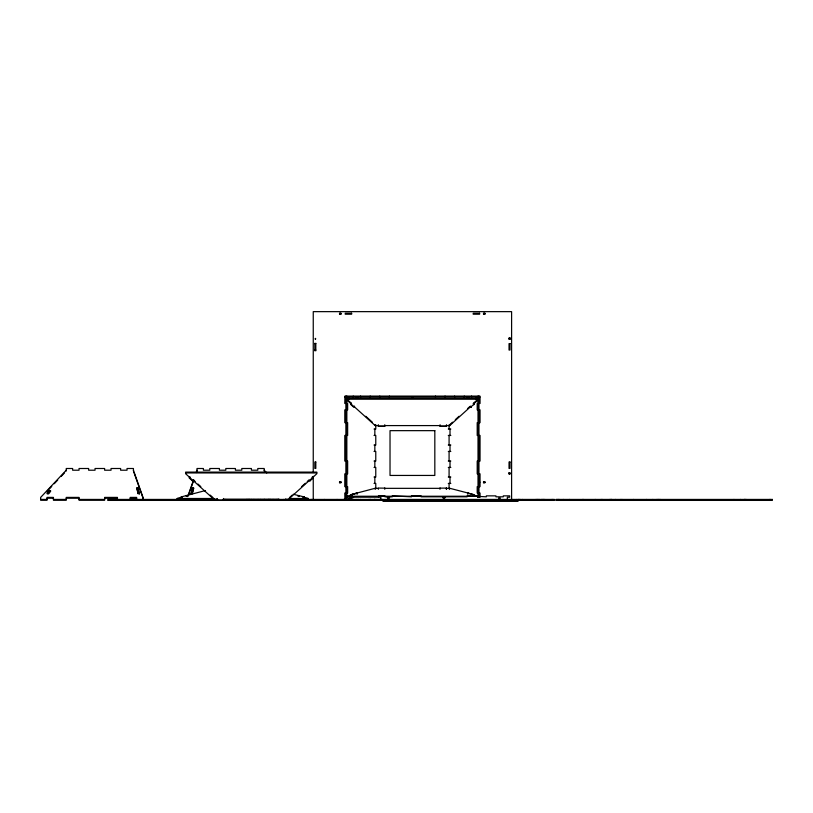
<?xml version="1.0" encoding="UTF-8"?>
<svg xmlns="http://www.w3.org/2000/svg" width="813" height="813" viewBox="0 0 813 813"><rect width="100%" height="100%" fill="white"/><g stroke="black" fill="none" stroke-linecap="round" stroke-linejoin="round"><path stroke-width="1.22" d="M315.8 338.838L315.322 338.838M347.761 399.986L351.44 403.309L351.206 404.213L354.275 406.978L354.498 406.083L354.498 406.917L375.169 425.585L378.36 425.585M192.508 488.024L191.065 493.958L192.508 488.024L193.636 488.024L192.478 492.932M192.183 493.958L193.636 488.024M187.823 496.215L193.667 479.66M196.177 472.566L197.01 470.209M188.25 495.849L193.667 480.473M49.674 490.554L46.9 493.613L47.794 493.847L50.569 490.778L49.674 490.554L47.591 493.664M48.485 493.887L49.878 492.353M66.249 470.209L40.65 497.404L40.65 500.249L47.052 500.249L47.052 497.404L53.445 497.404L53.445 500.249L66.249 500.249L66.249 497.404L79.044 497.404L79.044 500.249L104.633 500.249L104.633 497.404L117.438 497.404L117.438 500.249L130.232 500.249L130.232 497.404L136.625 497.404L136.625 500.249L143.027 500.249L143.027 497.404L133.434 470.209M46.626 491.865L51.737 486.428M54.298 483.705L57.713 480.087M61.127 476.459L64.542 472.831M475.381 398.766L477.201 397.059M476.194 398.766L478.014 397.059M289.408 497.647L292.223 495.097M301.623 486.611L305.373 483.217M307.253 481.52L309.133 479.822L309.133 480.656L288.473 499.324L285.272 499.324M309.133 480.656L309.977 480.89L313.046 478.115L313.046 477.282L312.202 477.058L312.202 477.892L313.046 478.115M452.495 422.211L449.68 424.752L449.68 425.585L446.479 425.585M455.321 419.66L459.071 416.266M467.526 408.624L469.406 406.927M474.253 404.376L473.41 404.152L473.41 403.309L477.089 399.986M449.68 425.585L470.341 406.917L470.341 406.083L470.575 406.978L471.388 406.978M473.41 404.152L478.014 399.996M470.575 406.978L474.457 404.213M349.204 498.603L352.751 497.353M347.649 499.436L353.564 497.353M351.145 494.65L356.277 493.206L357.09 493.206L357.09 494.324M357.09 493.206L351.958 494.65L351.958 495.767M181.238 496.926L182.325 497.048L182.325 497.993L181.238 497.871L181.238 496.926L205.496 490.524M179.195 498.867L177.173 499.436L177.173 498.491L182.325 497.048M351.917 494.385L375.169 488.267L378.36 488.339M351.44 403.309L351.44 404.152L350.596 404.376L353.655 407.14L354.498 406.917M189.378 477.282L190.222 477.058L190.222 477.892L189.378 478.115L189.378 477.282L192.447 480.046L192.447 480.89L193.291 480.656L213.951 499.324L217.152 499.324M293.28 494.274L304.275 496.956L304.275 497.902L303.188 498.013L303.188 497.068L304.275 496.956M468.908 493.278L449.579 488.237L449.579 489.284M509.04 338.35L510.005 338.35M314.844 343.635L315.8 343.635M314.844 350.037L315.8 350.037M344.793 397.059L480.046 397.059L480.046 403.461L477.201 403.461L477.201 409.864L480.046 409.864L480.046 422.658L477.201 422.658L477.201 435.453L480.046 435.453L480.046 461.052L477.201 461.052L477.201 473.847L480.046 473.847L480.046 486.641L477.201 486.641L477.201 493.044L480.046 493.044L480.046 497.302M475.666 397.476L478.014 397.476M478.014 397.699L478.969 397.699M346.836 398.37L478.969 398.411M346.836 399.203L478.014 399.203M478.014 399.366L478.969 399.366M346.836 403.461L347.649 403.461L347.649 409.864L346.836 409.864M346.836 422.658L347.649 422.658L347.649 435.453L346.836 435.453M384.762 425.585L440.087 425.585M378.36 426.114L384.762 426.114M440.087 426.114L446.479 426.114M374.031 429.051L375.769 429.051L375.769 424.793M448.298 429.051L450.819 429.051M374.031 435.453L375.769 435.453L375.769 445.057L374.031 445.057M448.298 435.453L450.819 435.453M448.298 445.057L450.819 445.057M374.031 451.449L375.769 451.449L375.769 461.052L374.031 461.052M448.298 451.449L450.819 451.449M346.836 461.052L347.649 461.052L347.649 473.847L346.836 473.847M448.298 461.052L450.819 461.052M374.031 467.445L375.769 467.445L375.769 477.048L374.031 477.048M448.298 467.445L450.819 467.445M185.628 472.942L316.796 472.942M509.04 473.684L510.005 473.684M448.298 477.048L450.819 477.048M374.031 483.44L375.769 483.44L375.769 488.776M448.298 483.44L450.819 483.44M346.836 486.641L347.649 486.641L347.649 493.044L346.836 493.044M137.905 488.776L136.787 488.776L136.787 487.963L137.905 487.963L139.358 493.908L137.905 487.963M384.864 488.156L378.36 488.074L378.36 489.284M439.975 488.156L446.479 488.074L446.479 489.213M384.762 488.339L439.975 488.339M446.378 488.339L449.579 488.339M192.508 488.837L193.636 488.837M136.787 487.963L138.24 493.095L139.358 493.095M191.065 493.145L192.183 493.145M467.821 494.334L467.821 493.217L468.634 493.217L473.949 494.7L472.861 494.812L477.902 496.245L477.902 497.19M467.821 493.217L473.755 494.67M477.902 496.245L346.836 496.245L351.999 494.792L350.911 494.67M478.014 497.139L478.969 497.139M346.836 497.19L380.86 497.19L380.789 500.401M387.161 497.19L389.691 497.19M442.618 497.19L445.138 497.19M47.052 498.217L53.445 498.217M66.249 498.217L79.044 498.217M104.633 498.217L117.438 498.217M130.232 498.217L136.625 498.217M177.173 498.491L213.717 498.491M289.326 498.491L308.239 498.491L308.239 499.436M223.555 499.324L278.869 499.324M40.65 499.436L47.052 499.436M53.445 499.436L66.249 499.436M79.044 499.436L104.633 499.436M217.691 499.436L107.753 499.436L107.753 500.401L554.588 500.401L554.588 499.436L222.752 499.436M470.341 406.917L471.184 407.14M303.188 497.068L308.239 498.491M365.769 416.266L372.344 422.211M346.836 399.996L351.44 404.152M195.171 481.52L193.291 479.822L193.291 480.656M197.986 484.07L200.801 486.611M210.201 495.097L213.016 497.647M190.222 477.892L185.628 473.735L185.628 472.109L316.796 472.109L316.796 473.735L309.977 480.046L309.977 480.89M189.378 478.115L192.447 480.89M347.649 397.059L349.468 398.766M264.195 470.209L266.755 472.922M133.85 472.201L143.027 498.217M137.082 489.802L138.24 493.908L138.24 493.095M473.41 403.309L473.644 404.213M770.754 499.436L770.754 500.401M769.789 499.436L769.789 500.401M746.049 499.436L746.049 500.401M745.633 499.436L745.633 500.401M744.678 499.436L744.678 500.401M744.261 499.436L744.261 500.401M740.358 499.436L740.358 500.401M733.956 499.436L733.956 500.401M660.197 499.436L660.197 500.401M659.231 499.436L659.231 500.401M658.591 499.436L658.591 500.401M657.89 499.436L657.89 500.401M656.924 499.436L656.924 500.401M652.829 499.436L652.829 500.401M646.437 499.436L646.437 500.401M633.642 499.436L633.642 500.401M621.986 499.436L621.986 500.401M620.837 499.436L620.837 500.401M615.583 499.436L615.583 500.401M611.681 499.436L611.681 500.401M611.264 499.436L611.264 500.401M610.309 499.436L610.309 500.401M609.892 499.436L609.892 500.401M602.148 499.436L602.148 500.401M601.183 499.436L601.183 500.401M595.248 499.436L595.248 500.401M583.592 499.436L583.592 500.401M582.454 499.436L582.454 500.401M569.649 499.436L569.649 500.401M563.257 499.436L563.257 500.401M559.161 499.436L559.161 500.401M558.521 499.436L558.521 500.401M557.82 499.436L557.82 500.401M556.854 499.436L556.854 500.401M552.982 499.436L552.982 500.401M552.027 499.436L552.027 500.401M544.781 499.436L544.781 500.401L543.816 500.361L543.816 499.436M543.175 499.436L543.175 500.401M542.474 499.436L542.474 500.401M541.519 499.436L541.519 500.401M539.304 499.436L539.304 500.401L538.338 500.361L538.338 499.436M537.698 499.436L537.698 500.401M536.997 499.436L536.997 500.401M536.041 499.436L536.041 500.401M522.596 499.436L522.596 500.401M520.076 499.436L520.076 500.401M519.659 499.436L519.659 500.401M518.704 499.436L518.704 500.401M518.288 499.436L518.288 500.401M518.023 500.401L518.023 501.357L383.014 501.357L383.014 500.401M516.804 499.436L516.804 500.401M511.601 499.131L511.601 311.643L313.249 311.643L313.249 472.526M510.005 472.729L510.005 474.101L509.04 474.101L509.04 472.729M507.342 499.345L507.342 497.231L509.69 497.231L509.69 495.859L503.288 495.859L503.288 496.814L500.097 496.814L500.097 499.121L499.131 499.121L498.715 498.166L499.131 496.814L495.93 496.814L495.93 495.859L486.337 495.859L486.337 496.814L467.14 495.859L467.14 496.814L444.589 496.814L444.589 499.121L443.624 499.121L443.207 498.166L443.624 496.814L421.073 496.814L421.073 495.859L411.469 495.859L411.469 496.814L392.273 495.859L392.273 496.814L389.081 496.814L389.081 499.121L388.116 499.121L387.699 498.166L388.116 496.814L384.915 496.814L384.915 495.859L378.523 495.859L378.523 497.231M483.928 313.239L483.928 314.204M483.928 481.845L483.928 482.8M479.924 397.059L479.924 396.104L344.915 396.104L344.793 403.461L345.606 403.461L345.606 397.059M479.609 481.845L479.609 482.8M479.233 397.059L479.233 403.461M479.233 409.864L479.233 422.658M479.233 435.453L479.233 461.052M479.233 473.847L479.233 486.641M479.233 493.044L479.233 497.302M478.969 396.104L478.969 497.302M478.014 396.104L478.014 497.302M472.942 494.67L472.942 495.788M471.611 396.104L471.611 397.059M468.827 398.411L468.41 397.059M467.455 397.059L467.038 398.411M464.253 396.104L464.253 397.059M454.65 396.104L454.65 397.059M450.006 429.051L450.006 435.453M450.006 445.057L450.006 451.449M450.006 461.052L450.006 467.445M450.006 477.048L450.006 483.44M449.081 424.793L449.081 429.051M449.081 435.453L449.081 445.057M449.081 451.449L449.081 461.052M449.081 467.445L449.081 477.048M449.081 483.44L449.081 488.776M446.479 424.752L446.479 426.327L440.087 426.327L440.087 424.752M446.378 488.085L446.378 489.284M445.057 396.104L445.057 397.059M440.087 488.074L439.975 489.284M435.463 396.104L435.463 397.059M413.319 398.411L412.902 397.059M411.947 397.059L411.53 398.411M389.386 396.104L389.386 397.059M384.762 424.752L384.762 426.327L378.36 426.327L378.36 424.752M384.762 488.085L384.762 489.284M382.75 499.436L382.75 500.401M381.795 499.436L381.795 500.401M380.941 499.436L380.941 500.401M380.017 499.436L380.017 500.401M379.793 396.104L379.793 397.059M379.793 499.436L379.793 500.401M376.114 499.436L376.114 500.401M375.697 499.436L375.697 500.401M375.169 424.752L375.169 425.585M375.169 488.267L375.169 489.284M374.844 429.051L374.844 435.453M374.844 445.057L374.844 451.449M374.844 461.052L374.844 467.445M374.844 477.048L374.844 483.44M374.732 499.436L374.732 500.401M374.539 499.436L374.539 500.401M374.326 499.436L374.326 500.401M370.637 499.436L370.637 500.401M370.189 396.104L370.189 397.059M370.22 499.436L370.189 500.401M369.265 499.436L369.265 500.401M368.848 499.436L368.848 500.401M360.596 396.104L360.596 397.059M360.596 499.436L360.596 500.401M358.787 499.436L358.787 500.401M357.832 499.436L357.832 500.401M357.811 398.411L357.395 397.059M356.44 397.059L356.023 398.411M356.226 499.436L356.226 500.401M353.238 396.104L353.238 397.059M353.238 499.436L353.238 500.401M352.883 499.436L352.883 500.401M351.927 499.436L351.927 500.401M351.226 499.436L351.226 500.401M350.81 499.436L350.81 500.401M350.586 499.436L350.586 500.401M349.854 499.436L349.854 500.401M349.62 499.436L349.62 500.401M349.214 499.436L349.214 500.401M348.513 499.436L348.513 500.401M347.547 499.436L347.547 500.401M347.405 499.436L347.405 500.401M346.836 396.104L346.836 500.401M346.45 499.436L346.45 500.401M345.881 396.104L345.881 500.401M345.749 499.436L345.749 500.401M345.606 499.436L345.606 493.044L344.793 493.044L344.915 500.401M345.108 499.436L345.108 500.401M344.143 499.436L344.143 500.401M343.452 499.436L343.452 500.401M339.956 313.239L339.956 314.204M339.956 481.845L339.956 482.8M337.06 499.436L337.06 500.401M324.265 499.436L324.265 500.401M315.8 343.259L315.8 350.84M315.322 338.35L315.322 339.316M314.844 343.259L314.844 350.84M313.249 476.327L313.249 500.401M311.46 499.436L311.46 500.401M299.235 495.534L299.235 496.479M298.147 495.645L298.147 496.591M296.511 499.436L296.511 500.401M289.784 499.436L289.784 500.249L283.391 500.249L283.391 499.436M285.871 499.436L285.871 500.401M285.272 499.233L285.272 500.066L278.869 500.066L278.869 499.233M278.92 499.436L278.92 500.401M277.955 499.436L277.955 500.401M276.989 499.436L276.989 500.249L264.195 500.249L264.195 499.436M273.077 499.436L273.077 500.401M270.262 499.436L270.262 500.401M269.845 499.436L269.845 500.401M268.879 499.436L268.879 500.401M268.463 499.436L268.463 500.401M264.52 499.436L264.52 500.401M264.195 471.022L264.195 468.501L257.792 468.501L257.792 470.209L251.4 470.209L251.4 468.501L241.796 468.501L241.796 470.209L235.404 470.209L235.404 468.501L225.801 468.501L225.801 470.209L219.408 470.209L219.408 468.501L209.805 468.501L209.805 470.209L203.402 470.209L203.402 468.501L197.01 468.501L197.01 471.022M260.272 499.436L260.272 500.401M258.117 499.436L258.117 500.401M253.88 499.436L253.88 500.401M251.4 499.436L251.4 500.249L225.801 500.249L225.801 499.436M249.784 499.436L249.784 500.401M249.144 499.436L249.144 500.401M248.432 499.436L248.432 500.401M247.477 499.436L247.477 500.401M246.522 499.436L246.522 500.401M223.555 498.491L223.555 500.066L217.152 500.066L217.152 498.491M213.951 498.491L213.951 499.324M213.006 499.436L213.006 500.249L200.211 500.249L200.211 499.436M193.809 499.436L193.809 500.249L187.407 500.249L187.407 499.436M187.366 495.625L187.366 496.57M186.279 495.503L186.279 496.448M133.434 471.022L133.434 468.501L127.031 468.501L127.031 470.209L120.629 470.209L120.629 468.501L111.035 468.501L111.035 470.209L104.633 470.209L104.633 468.501L95.04 468.501L95.04 470.209L88.637 470.209L88.637 468.501L79.044 468.501L79.044 470.209L72.642 470.209L72.642 468.501L66.249 468.501L66.249 471.022M110.314 499.436L110.314 500.401M109.349 499.436L109.349 500.401M50.569 490.778L50.569 491.591M339.976 482.2L340.901 482.444L339.976 482.2M483.948 313.594L484.873 313.848L483.948 313.594M483.948 482.2L484.873 482.444L483.948 482.2M509.06 338.706L509.985 338.96L509.06 338.706M509.06 473.085L509.985 473.329L509.06 473.085M339.986 313.574L340.901 313.869L339.986 313.574M340.921 313.239L339.539 313.239L339.539 314.204L340.921 314.204L340.921 313.239M351.633 313.239L345.24 313.239L345.24 314.204L351.633 314.204L351.633 313.239M479.609 313.239L473.207 313.239L473.207 314.204L479.609 314.204L479.609 313.239M484.883 313.239L483.511 313.239L483.511 314.204L484.883 314.204L484.883 313.239M510.005 337.944L509.04 337.944L509.04 339.316L510.005 339.316L510.005 337.944M510.005 343.635L509.04 343.635L509.04 350.037L510.005 350.037L510.005 343.635M345.606 409.864L344.793 409.864L344.793 422.658L345.606 422.658L345.606 409.864M434.823 430.656L390.027 430.656L390.027 475.442L434.823 475.442L434.823 430.656M345.606 435.453L344.793 435.453L344.793 461.052L345.606 461.052L345.606 435.453M315.8 462.008L314.844 462.008L314.844 468.41L315.8 468.41L315.8 462.008M510.005 462.008L509.04 462.008L509.04 468.41L510.005 468.41L510.005 462.008M345.606 473.847L344.793 473.847L344.793 486.641L345.606 486.641L345.606 473.847M340.921 481.845L339.539 481.845L339.539 482.8L340.921 482.8L340.921 481.845M484.883 481.845L483.511 481.845L483.511 482.8L484.883 482.8L484.883 481.845M772.35 499.436L555.899 499.436L555.899 500.401L772.35 500.401L772.35 499.436"/></g></svg>
